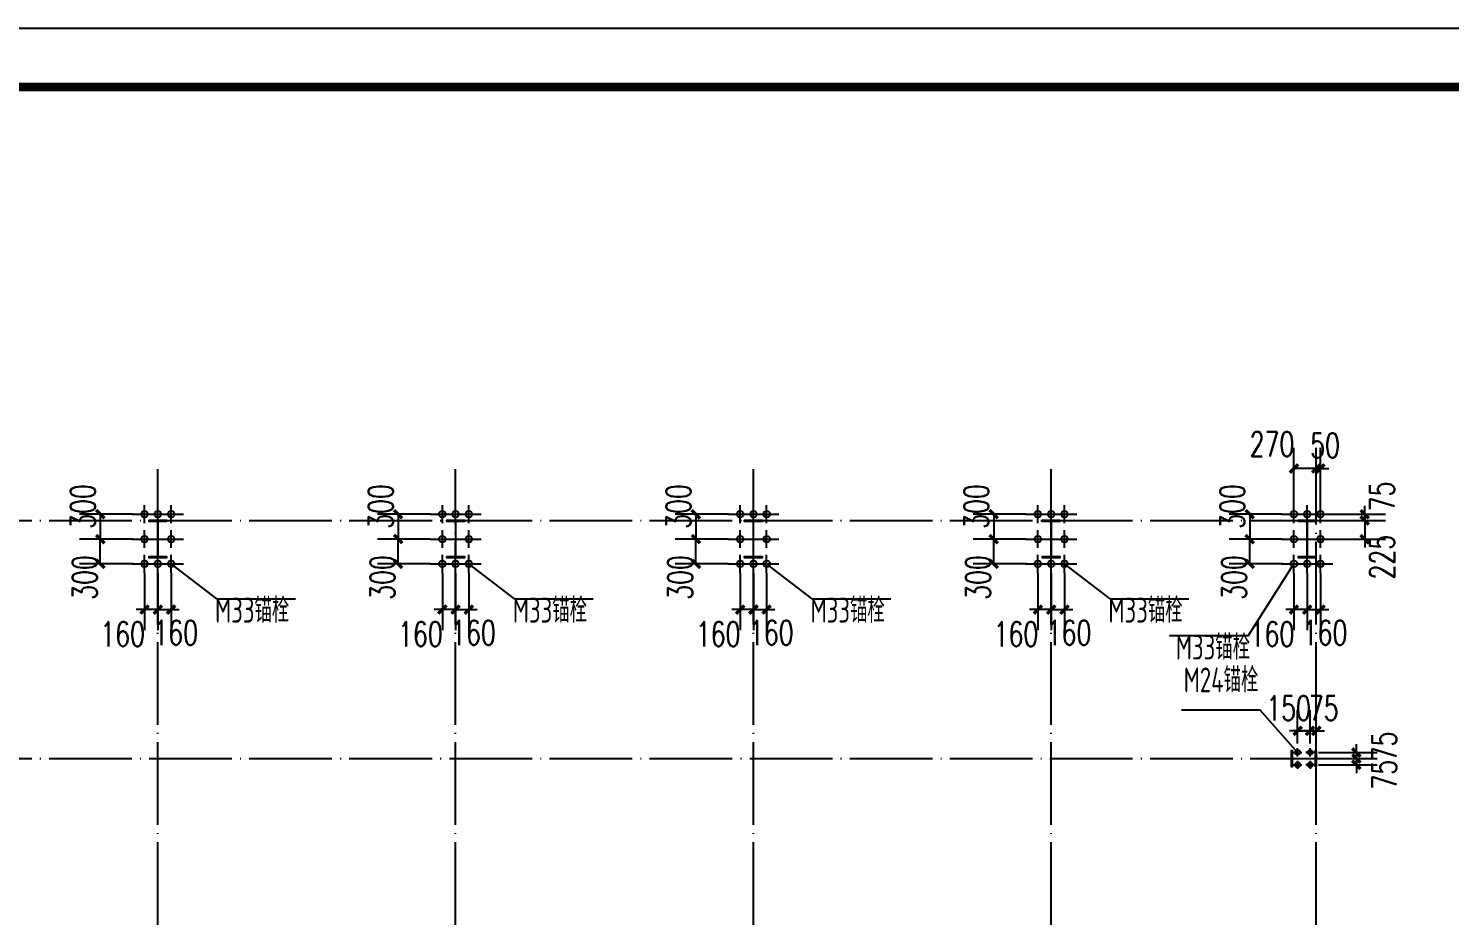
# Model space of a CAD drawing. Extents: x -33967 to 1773478, y -1022458 to -784650.
# Drawn here: x 561714 to 596076, y -959912 to -938458 of the extents above; entities that cross this region are included whole.
import ezdxf
from ezdxf.enums import TextEntityAlignment as Align

# ---------------------------------------------------------------- set-up
doc = ezdxf.new("R2010")
doc.units = 0
doc.header["$LTSCALE"] = 1000
doc.header["$MEASUREMENT"] = 0
doc.linetypes.add('DOTE', pattern=[2.42, 2, -0.2, 0.02, -0.2])
for name, color, linetype in [('AXIS', 3, 'Continuous'), ('DOTE', 1, 'DOTE'), ('GZ', 50, 'Continuous'), ('PUB_TITLE', 4, 'Continuous'), ('TEXT', 7, 'Continuous')]:
    doc.layers.add(name, color=color, linetype=linetype)
doc.styles.add('_TCH_DIM_T3', font='SIMPLEX', dxfattribs={"width": 0.705882, "bigfont": 'GBCBIG'})
doc.styles.add('TSSD_Label', font='tssdeng.shx', dxfattribs={"width": 0.7, "bigfont": 'hztxt.shx'})
doc.dimstyles.new('TCH-200-2', dxfattribs={"dimtxt": 595, "dimasz": 200, "dimexe": 500, "dimexo": 600, "dimgap": 252.5, "dimtad": 1, "dimdec": 0, "dimlfac": 0.5, "dimzin": 0, "dimdsep": 46, "dimtxsty": '_TCH_DIM_T3', "dimblk": 'ARCHTICK', "dimcen": 0.09, "dimclrd": 124, "dimclre": 124, "dimclrt": 7, "dimazin": 2, "dimtfac": 1, "dimtdec": 0, "dimtix": 1, "dimtmove": 2, "dimatfit": 3, "dimfxl": 1, "dimtolj": 1, "dimtzin": 0, "dimarcsym": 0})

# ---------------------------------------------------------------- blocks, each defined once
blk = doc.blocks.new('_ArchTick')
at = {"color": 0, "linetype": 'ByBlock', "const_width": 0.4}
blk.add_lwpolyline([(-0.5, -0.5), (0.5, 0.5)], dxfattribs=at)
blk = doc.blocks.new('*D1529')
at = {"color": 124, "linetype": 'ByBlock', "lineweight": -2, "transparency": 16777216}
for p, q in [((564240, -950807), (562953, -950807)), ((563453, -951407), (563453, -950807)), ((564243, -951407), (562953, -951407))]:
    blk.add_line(p, q, dxfattribs=at)
at = {"layer": 'Defpoints', "color": 0, "linetype": 'ByBlock', "transparency": 16777216}
for p in [(563453, -950807), (564840, -950807), (564843, -951407)]:
    blk.add_point(p, dxfattribs=at)
at = {"color": 124, "linetype": 'ByBlock', "lineweight": -2, "transparency": 16777216, "xscale": 200, "yscale": 200, "zscale": 200}
for p, rotation in [((563453, -950807), 90), ((563453, -951407), 270)]:
    blk.add_blockref('_ArchTick', p, dxfattribs=dict(at, rotation=rotation))
at = {"color": 7, "linetype": 'ByBlock', "transparency": 16777216, "insert": (563075, -951737), "char_height": 595, "attachment_point": 5, "rotation": 90, "style": '_TCH_DIM_T3'}
blk.add_mtext('\\A1;300', dxfattribs=at)
blk = doc.blocks.new('*D1530')
at = {"color": 124, "linetype": 'ByBlock', "lineweight": -2, "transparency": 16777216}
for p, q in [((564843, -951632), (564843, -953013)), ((565163, -951632), (565163, -953013)), ((564843, -952513), (564643, -952513)), ((564843, -952513), (565163, -952513)), ((565163, -952513), (565363, -952513))]:
    blk.add_line(p, q, dxfattribs=at)
at = {"layer": 'Defpoints', "color": 0, "linetype": 'ByBlock', "transparency": 16777216}
for p in [(564843, -951032), (565163, -951032), (565163, -952513)]:
    blk.add_point(p, dxfattribs=at)
at = {"color": 124, "linetype": 'ByBlock', "lineweight": -2, "transparency": 16777216, "xscale": 200, "yscale": 200, "zscale": 200}
blk.add_blockref('_ArchTick', (564843, -952513), dxfattribs=at)
at = {"color": 124, "linetype": 'ByBlock', "lineweight": -2, "transparency": 16777216, "xscale": 200, "yscale": 200, "zscale": 200, "rotation": 180}
blk.add_blockref('_ArchTick', (565163, -952513), dxfattribs=at)
at = {"color": 7, "linetype": 'ByBlock', "transparency": 16777216, "insert": (565275, -953072), "char_height": 595, "attachment_point": 5, "style": '_TCH_DIM_T3'}
blk.add_mtext('\\A1;160', dxfattribs=at)
blk = doc.blocks.new('*D1531')
at = {"color": 124, "linetype": 'ByBlock', "lineweight": -2, "transparency": 16777216}
for p, q in [((564523, -951632), (564523, -953013)), ((564843, -951632), (564843, -953013)), ((564523, -952513), (564323, -952513)), ((564843, -952513), (564523, -952513)), ((564843, -952513), (565043, -952513))]:
    blk.add_line(p, q, dxfattribs=at)
at = {"layer": 'Defpoints', "color": 0, "linetype": 'ByBlock', "transparency": 16777216}
for p in [(564523, -951032), (564843, -951032), (564523, -952513)]:
    blk.add_point(p, dxfattribs=at)
at = {"color": 124, "linetype": 'ByBlock', "lineweight": -2, "transparency": 16777216, "xscale": 200, "yscale": 200, "zscale": 200}
blk.add_blockref('_ArchTick', (564523, -952513), dxfattribs=at)
at = {"color": 124, "linetype": 'ByBlock', "lineweight": -2, "transparency": 16777216, "xscale": 200, "yscale": 200, "zscale": 200, "rotation": 180}
blk.add_blockref('_ArchTick', (564843, -952513), dxfattribs=at)
at = {"color": 7, "linetype": 'ByBlock', "transparency": 16777216, "insert": (563992, -953104), "char_height": 595, "attachment_point": 5, "style": '_TCH_DIM_T3'}
blk.add_mtext('\\A1;160', dxfattribs=at)
blk = doc.blocks.new('*D1532')
at = {"color": 124, "linetype": 'ByBlock', "lineweight": -2, "transparency": 16777216}
for p, q in [((564240, -950207), (562953, -950207)), ((563453, -950207), (563453, -950807)), ((564240, -950807), (562953, -950807))]:
    blk.add_line(p, q, dxfattribs=at)
at = {"layer": 'Defpoints', "color": 0, "linetype": 'ByBlock', "transparency": 16777216}
for p in [(564840, -950207), (563453, -950807), (564840, -950807)]:
    blk.add_point(p, dxfattribs=at)
at = {"color": 124, "linetype": 'ByBlock', "lineweight": -2, "transparency": 16777216, "xscale": 200, "yscale": 200, "zscale": 200}
for p, rotation in [((563453, -950207), 90), ((563453, -950807), 270)]:
    blk.add_blockref('_ArchTick', p, dxfattribs=dict(at, rotation=rotation))
at = {"color": 7, "linetype": 'ByBlock', "transparency": 16777216, "insert": (563033, -950020), "char_height": 595, "attachment_point": 5, "rotation": 90, "style": '_TCH_DIM_T3'}
blk.add_mtext('\\A1;300', dxfattribs=at)
blk = doc.blocks.new('*D1503')
at = {"color": 124, "linetype": 'ByBlock', "lineweight": -2, "transparency": 16777216}
for p, q in [((571440, -950807), (570153, -950807)), ((570653, -951407), (570653, -950807)), ((571443, -951407), (570153, -951407))]:
    blk.add_line(p, q, dxfattribs=at)
at = {"layer": 'Defpoints', "color": 0, "linetype": 'ByBlock', "transparency": 16777216}
for p in [(570653, -950807), (572040, -950807), (572043, -951407)]:
    blk.add_point(p, dxfattribs=at)
at = {"color": 124, "linetype": 'ByBlock', "lineweight": -2, "transparency": 16777216, "xscale": 200, "yscale": 200, "zscale": 200}
for p, rotation in [((570653, -950807), 90), ((570653, -951407), 270)]:
    blk.add_blockref('_ArchTick', p, dxfattribs=dict(at, rotation=rotation))
at = {"color": 7, "linetype": 'ByBlock', "transparency": 16777216, "insert": (570275, -951737), "char_height": 595, "attachment_point": 5, "rotation": 90, "style": '_TCH_DIM_T3'}
blk.add_mtext('\\A1;300', dxfattribs=at)
blk = doc.blocks.new('*D1504')
at = {"color": 124, "linetype": 'ByBlock', "lineweight": -2, "transparency": 16777216}
for p, q in [((572043, -951632), (572043, -953013)), ((572363, -951632), (572363, -953013)), ((572043, -952513), (571843, -952513)), ((572043, -952513), (572363, -952513)), ((572363, -952513), (572563, -952513))]:
    blk.add_line(p, q, dxfattribs=at)
at = {"layer": 'Defpoints', "color": 0, "linetype": 'ByBlock', "transparency": 16777216}
for p in [(572043, -951032), (572363, -951032), (572363, -952513)]:
    blk.add_point(p, dxfattribs=at)
at = {"color": 124, "linetype": 'ByBlock', "lineweight": -2, "transparency": 16777216, "xscale": 200, "yscale": 200, "zscale": 200}
blk.add_blockref('_ArchTick', (572043, -952513), dxfattribs=at)
at = {"color": 124, "linetype": 'ByBlock', "lineweight": -2, "transparency": 16777216, "xscale": 200, "yscale": 200, "zscale": 200, "rotation": 180}
blk.add_blockref('_ArchTick', (572363, -952513), dxfattribs=at)
at = {"color": 7, "linetype": 'ByBlock', "transparency": 16777216, "insert": (572475, -953072), "char_height": 595, "attachment_point": 5, "style": '_TCH_DIM_T3'}
blk.add_mtext('\\A1;160', dxfattribs=at)
blk = doc.blocks.new('*D1505')
at = {"color": 124, "linetype": 'ByBlock', "lineweight": -2, "transparency": 16777216}
for p, q in [((571723, -951632), (571723, -953013)), ((572043, -951632), (572043, -953013)), ((571723, -952513), (571523, -952513)), ((572043, -952513), (571723, -952513)), ((572043, -952513), (572243, -952513))]:
    blk.add_line(p, q, dxfattribs=at)
at = {"layer": 'Defpoints', "color": 0, "linetype": 'ByBlock', "transparency": 16777216}
for p in [(571723, -951032), (572043, -951032), (571723, -952513)]:
    blk.add_point(p, dxfattribs=at)
at = {"color": 124, "linetype": 'ByBlock', "lineweight": -2, "transparency": 16777216, "xscale": 200, "yscale": 200, "zscale": 200}
blk.add_blockref('_ArchTick', (571723, -952513), dxfattribs=at)
at = {"color": 124, "linetype": 'ByBlock', "lineweight": -2, "transparency": 16777216, "xscale": 200, "yscale": 200, "zscale": 200, "rotation": 180}
blk.add_blockref('_ArchTick', (572043, -952513), dxfattribs=at)
at = {"color": 7, "linetype": 'ByBlock', "transparency": 16777216, "insert": (571192, -953104), "char_height": 595, "attachment_point": 5, "style": '_TCH_DIM_T3'}
blk.add_mtext('\\A1;160', dxfattribs=at)
blk = doc.blocks.new('*D1506')
at = {"color": 124, "linetype": 'ByBlock', "lineweight": -2, "transparency": 16777216}
for p, q in [((571440, -950207), (570153, -950207)), ((570653, -950207), (570653, -950807)), ((571440, -950807), (570153, -950807))]:
    blk.add_line(p, q, dxfattribs=at)
at = {"layer": 'Defpoints', "color": 0, "linetype": 'ByBlock', "transparency": 16777216}
for p in [(572040, -950207), (570653, -950807), (572040, -950807)]:
    blk.add_point(p, dxfattribs=at)
at = {"color": 124, "linetype": 'ByBlock', "lineweight": -2, "transparency": 16777216, "xscale": 200, "yscale": 200, "zscale": 200}
for p, rotation in [((570653, -950207), 90), ((570653, -950807), 270)]:
    blk.add_blockref('_ArchTick', p, dxfattribs=dict(at, rotation=rotation))
at = {"color": 7, "linetype": 'ByBlock', "transparency": 16777216, "insert": (570233, -950020), "char_height": 595, "attachment_point": 5, "rotation": 90, "style": '_TCH_DIM_T3'}
blk.add_mtext('\\A1;300', dxfattribs=at)
blk = doc.blocks.new('*D1525')
at = {"color": 124, "linetype": 'ByBlock', "lineweight": -2, "transparency": 16777216}
for p, q in [((578640, -950807), (577353, -950807)), ((577853, -951407), (577853, -950807)), ((578643, -951407), (577353, -951407))]:
    blk.add_line(p, q, dxfattribs=at)
at = {"layer": 'Defpoints', "color": 0, "linetype": 'ByBlock', "transparency": 16777216}
for p in [(577853, -950807), (579240, -950807), (579243, -951407)]:
    blk.add_point(p, dxfattribs=at)
at = {"color": 124, "linetype": 'ByBlock', "lineweight": -2, "transparency": 16777216, "xscale": 200, "yscale": 200, "zscale": 200}
for p, rotation in [((577853, -950807), 90), ((577853, -951407), 270)]:
    blk.add_blockref('_ArchTick', p, dxfattribs=dict(at, rotation=rotation))
at = {"color": 7, "linetype": 'ByBlock', "transparency": 16777216, "insert": (577475, -951737), "char_height": 595, "attachment_point": 5, "rotation": 90, "style": '_TCH_DIM_T3'}
blk.add_mtext('\\A1;300', dxfattribs=at)
blk = doc.blocks.new('*D1526')
at = {"color": 124, "linetype": 'ByBlock', "lineweight": -2, "transparency": 16777216}
for p, q in [((579243, -951632), (579243, -953013)), ((579563, -951632), (579563, -953013)), ((579243, -952513), (579043, -952513)), ((579243, -952513), (579563, -952513)), ((579563, -952513), (579763, -952513))]:
    blk.add_line(p, q, dxfattribs=at)
at = {"layer": 'Defpoints', "color": 0, "linetype": 'ByBlock', "transparency": 16777216}
for p in [(579243, -951032), (579563, -951032), (579563, -952513)]:
    blk.add_point(p, dxfattribs=at)
at = {"color": 124, "linetype": 'ByBlock', "lineweight": -2, "transparency": 16777216, "xscale": 200, "yscale": 200, "zscale": 200}
blk.add_blockref('_ArchTick', (579243, -952513), dxfattribs=at)
at = {"color": 124, "linetype": 'ByBlock', "lineweight": -2, "transparency": 16777216, "xscale": 200, "yscale": 200, "zscale": 200, "rotation": 180}
blk.add_blockref('_ArchTick', (579563, -952513), dxfattribs=at)
at = {"color": 7, "linetype": 'ByBlock', "transparency": 16777216, "insert": (579675, -953072), "char_height": 595, "attachment_point": 5, "style": '_TCH_DIM_T3'}
blk.add_mtext('\\A1;160', dxfattribs=at)
blk = doc.blocks.new('*D1527')
at = {"color": 124, "linetype": 'ByBlock', "lineweight": -2, "transparency": 16777216}
for p, q in [((578923, -951632), (578923, -953013)), ((579243, -951632), (579243, -953013)), ((578923, -952513), (578723, -952513)), ((579243, -952513), (578923, -952513)), ((579243, -952513), (579443, -952513))]:
    blk.add_line(p, q, dxfattribs=at)
at = {"layer": 'Defpoints', "color": 0, "linetype": 'ByBlock', "transparency": 16777216}
for p in [(578923, -951032), (579243, -951032), (578923, -952513)]:
    blk.add_point(p, dxfattribs=at)
at = {"color": 124, "linetype": 'ByBlock', "lineweight": -2, "transparency": 16777216, "xscale": 200, "yscale": 200, "zscale": 200}
blk.add_blockref('_ArchTick', (578923, -952513), dxfattribs=at)
at = {"color": 124, "linetype": 'ByBlock', "lineweight": -2, "transparency": 16777216, "xscale": 200, "yscale": 200, "zscale": 200, "rotation": 180}
blk.add_blockref('_ArchTick', (579243, -952513), dxfattribs=at)
at = {"color": 7, "linetype": 'ByBlock', "transparency": 16777216, "insert": (578392, -953104), "char_height": 595, "attachment_point": 5, "style": '_TCH_DIM_T3'}
blk.add_mtext('\\A1;160', dxfattribs=at)
blk = doc.blocks.new('*D1528')
at = {"color": 124, "linetype": 'ByBlock', "lineweight": -2, "transparency": 16777216}
for p, q in [((578640, -950207), (577353, -950207)), ((577853, -950207), (577853, -950807)), ((578640, -950807), (577353, -950807))]:
    blk.add_line(p, q, dxfattribs=at)
at = {"layer": 'Defpoints', "color": 0, "linetype": 'ByBlock', "transparency": 16777216}
for p in [(579240, -950207), (577853, -950807), (579240, -950807)]:
    blk.add_point(p, dxfattribs=at)
at = {"color": 124, "linetype": 'ByBlock', "lineweight": -2, "transparency": 16777216, "xscale": 200, "yscale": 200, "zscale": 200}
for p, rotation in [((577853, -950207), 90), ((577853, -950807), 270)]:
    blk.add_blockref('_ArchTick', p, dxfattribs=dict(at, rotation=rotation))
at = {"color": 7, "linetype": 'ByBlock', "transparency": 16777216, "insert": (577433, -950020), "char_height": 595, "attachment_point": 5, "rotation": 90, "style": '_TCH_DIM_T3'}
blk.add_mtext('\\A1;300', dxfattribs=at)
blk = doc.blocks.new('*D1507')
at = {"color": 124, "linetype": 'ByBlock', "lineweight": -2, "transparency": 16777216}
for p, q in [((585840, -950807), (584553, -950807)), ((585053, -951407), (585053, -950807)), ((585843, -951407), (584553, -951407))]:
    blk.add_line(p, q, dxfattribs=at)
at = {"layer": 'Defpoints', "color": 0, "linetype": 'ByBlock', "transparency": 16777216}
for p in [(585053, -950807), (586440, -950807), (586443, -951407)]:
    blk.add_point(p, dxfattribs=at)
at = {"color": 124, "linetype": 'ByBlock', "lineweight": -2, "transparency": 16777216, "xscale": 200, "yscale": 200, "zscale": 200}
for p, rotation in [((585053, -950807), 90), ((585053, -951407), 270)]:
    blk.add_blockref('_ArchTick', p, dxfattribs=dict(at, rotation=rotation))
at = {"color": 7, "linetype": 'ByBlock', "transparency": 16777216, "insert": (584675, -951737), "char_height": 595, "attachment_point": 5, "rotation": 90, "style": '_TCH_DIM_T3'}
blk.add_mtext('\\A1;300', dxfattribs=at)
blk = doc.blocks.new('*D1508')
at = {"color": 124, "linetype": 'ByBlock', "lineweight": -2, "transparency": 16777216}
for p, q in [((586443, -951632), (586443, -953013)), ((586763, -951632), (586763, -953013)), ((586443, -952513), (586243, -952513)), ((586443, -952513), (586763, -952513)), ((586763, -952513), (586963, -952513))]:
    blk.add_line(p, q, dxfattribs=at)
at = {"layer": 'Defpoints', "color": 0, "linetype": 'ByBlock', "transparency": 16777216}
for p in [(586443, -951032), (586763, -951032), (586763, -952513)]:
    blk.add_point(p, dxfattribs=at)
at = {"color": 124, "linetype": 'ByBlock', "lineweight": -2, "transparency": 16777216, "xscale": 200, "yscale": 200, "zscale": 200}
blk.add_blockref('_ArchTick', (586443, -952513), dxfattribs=at)
at = {"color": 124, "linetype": 'ByBlock', "lineweight": -2, "transparency": 16777216, "xscale": 200, "yscale": 200, "zscale": 200, "rotation": 180}
blk.add_blockref('_ArchTick', (586763, -952513), dxfattribs=at)
at = {"color": 7, "linetype": 'ByBlock', "transparency": 16777216, "insert": (586875, -953072), "char_height": 595, "attachment_point": 5, "style": '_TCH_DIM_T3'}
blk.add_mtext('\\A1;160', dxfattribs=at)
blk = doc.blocks.new('*D1509')
at = {"color": 124, "linetype": 'ByBlock', "lineweight": -2, "transparency": 16777216}
for p, q in [((586123, -951632), (586123, -953013)), ((586443, -951632), (586443, -953013)), ((586123, -952513), (585923, -952513)), ((586443, -952513), (586123, -952513)), ((586443, -952513), (586643, -952513))]:
    blk.add_line(p, q, dxfattribs=at)
at = {"layer": 'Defpoints', "color": 0, "linetype": 'ByBlock', "transparency": 16777216}
for p in [(586123, -951032), (586443, -951032), (586123, -952513)]:
    blk.add_point(p, dxfattribs=at)
at = {"color": 124, "linetype": 'ByBlock', "lineweight": -2, "transparency": 16777216, "xscale": 200, "yscale": 200, "zscale": 200}
blk.add_blockref('_ArchTick', (586123, -952513), dxfattribs=at)
at = {"color": 124, "linetype": 'ByBlock', "lineweight": -2, "transparency": 16777216, "xscale": 200, "yscale": 200, "zscale": 200, "rotation": 180}
blk.add_blockref('_ArchTick', (586443, -952513), dxfattribs=at)
at = {"color": 7, "linetype": 'ByBlock', "transparency": 16777216, "insert": (585592, -953104), "char_height": 595, "attachment_point": 5, "style": '_TCH_DIM_T3'}
blk.add_mtext('\\A1;160', dxfattribs=at)
blk = doc.blocks.new('*D1510')
at = {"color": 124, "linetype": 'ByBlock', "lineweight": -2, "transparency": 16777216}
for p, q in [((585840, -950207), (584553, -950207)), ((585053, -950207), (585053, -950807)), ((585840, -950807), (584553, -950807))]:
    blk.add_line(p, q, dxfattribs=at)
at = {"layer": 'Defpoints', "color": 0, "linetype": 'ByBlock', "transparency": 16777216}
for p in [(586440, -950207), (585053, -950807), (586440, -950807)]:
    blk.add_point(p, dxfattribs=at)
at = {"color": 124, "linetype": 'ByBlock', "lineweight": -2, "transparency": 16777216, "xscale": 200, "yscale": 200, "zscale": 200}
for p, rotation in [((585053, -950207), 90), ((585053, -950807), 270)]:
    blk.add_blockref('_ArchTick', p, dxfattribs=dict(at, rotation=rotation))
at = {"color": 7, "linetype": 'ByBlock', "transparency": 16777216, "insert": (584633, -950020), "char_height": 595, "attachment_point": 5, "rotation": 90, "style": '_TCH_DIM_T3'}
blk.add_mtext('\\A1;300', dxfattribs=at)
blk = doc.blocks.new('*D1511')
at = {"color": 124, "linetype": 'ByBlock', "lineweight": -2, "transparency": 16777216}
for p, q in [((592030, -950807), (590743, -950807)), ((591243, -951407), (591243, -950807)), ((592033, -951407), (590743, -951407))]:
    blk.add_line(p, q, dxfattribs=at)
at = {"layer": 'Defpoints', "color": 0, "linetype": 'ByBlock', "transparency": 16777216}
for p in [(591243, -950807), (592630, -950807), (592633, -951407)]:
    blk.add_point(p, dxfattribs=at)
at = {"color": 124, "linetype": 'ByBlock', "lineweight": -2, "transparency": 16777216, "xscale": 200, "yscale": 200, "zscale": 200}
for p, rotation in [((591243, -950807), 90), ((591243, -951407), 270)]:
    blk.add_blockref('_ArchTick', p, dxfattribs=dict(at, rotation=rotation))
at = {"color": 7, "linetype": 'ByBlock', "transparency": 16777216, "insert": (590865, -951737), "char_height": 595, "attachment_point": 5, "rotation": 90, "style": '_TCH_DIM_T3'}
blk.add_mtext('\\A1;300', dxfattribs=at)
blk = doc.blocks.new('*D1512')
at = {"color": 124, "linetype": 'ByBlock', "lineweight": -2, "transparency": 16777216}
for p, q in [((592633, -951632), (592633, -953013)), ((592953, -951632), (592953, -953013)), ((592633, -952513), (592433, -952513)), ((592633, -952513), (592953, -952513)), ((592953, -952513), (593153, -952513))]:
    blk.add_line(p, q, dxfattribs=at)
at = {"layer": 'Defpoints', "color": 0, "linetype": 'ByBlock', "transparency": 16777216}
for p in [(592633, -951032), (592953, -951032), (592953, -952513)]:
    blk.add_point(p, dxfattribs=at)
at = {"color": 124, "linetype": 'ByBlock', "lineweight": -2, "transparency": 16777216, "xscale": 200, "yscale": 200, "zscale": 200}
blk.add_blockref('_ArchTick', (592633, -952513), dxfattribs=at)
at = {"color": 124, "linetype": 'ByBlock', "lineweight": -2, "transparency": 16777216, "xscale": 200, "yscale": 200, "zscale": 200, "rotation": 180}
blk.add_blockref('_ArchTick', (592953, -952513), dxfattribs=at)
at = {"color": 7, "linetype": 'ByBlock', "transparency": 16777216, "insert": (593065, -953072), "char_height": 595, "attachment_point": 5, "style": '_TCH_DIM_T3'}
blk.add_mtext('\\A1;160', dxfattribs=at)
blk = doc.blocks.new('*D1513')
at = {"color": 124, "linetype": 'ByBlock', "lineweight": -2, "transparency": 16777216}
for p, q in [((592313, -951632), (592313, -953013)), ((592633, -951632), (592633, -953013)), ((592313, -952513), (592113, -952513)), ((592633, -952513), (592313, -952513)), ((592633, -952513), (592833, -952513))]:
    blk.add_line(p, q, dxfattribs=at)
at = {"layer": 'Defpoints', "color": 0, "linetype": 'ByBlock', "transparency": 16777216}
for p in [(592313, -951032), (592633, -951032), (592313, -952513)]:
    blk.add_point(p, dxfattribs=at)
at = {"color": 124, "linetype": 'ByBlock', "lineweight": -2, "transparency": 16777216, "xscale": 200, "yscale": 200, "zscale": 200}
blk.add_blockref('_ArchTick', (592313, -952513), dxfattribs=at)
at = {"color": 124, "linetype": 'ByBlock', "lineweight": -2, "transparency": 16777216, "xscale": 200, "yscale": 200, "zscale": 200, "rotation": 180}
blk.add_blockref('_ArchTick', (592633, -952513), dxfattribs=at)
at = {"color": 7, "linetype": 'ByBlock', "transparency": 16777216, "insert": (591782, -953104), "char_height": 595, "attachment_point": 5, "style": '_TCH_DIM_T3'}
blk.add_mtext('\\A1;160', dxfattribs=at)
blk = doc.blocks.new('*D1514')
at = {"color": 124, "linetype": 'ByBlock', "lineweight": -2, "transparency": 16777216}
for p, q in [((592030, -950207), (590743, -950207)), ((591243, -950207), (591243, -950807)), ((592030, -950807), (590743, -950807))]:
    blk.add_line(p, q, dxfattribs=at)
at = {"layer": 'Defpoints', "color": 0, "linetype": 'ByBlock', "transparency": 16777216}
for p in [(592630, -950207), (591243, -950807), (592630, -950807)]:
    blk.add_point(p, dxfattribs=at)
at = {"color": 124, "linetype": 'ByBlock', "lineweight": -2, "transparency": 16777216, "xscale": 200, "yscale": 200, "zscale": 200}
for p, rotation in [((591243, -950207), 90), ((591243, -950807), 270)]:
    blk.add_blockref('_ArchTick', p, dxfattribs=dict(at, rotation=rotation))
at = {"color": 7, "linetype": 'ByBlock', "transparency": 16777216, "insert": (590823, -950020), "char_height": 595, "attachment_point": 5, "rotation": 90, "style": '_TCH_DIM_T3'}
blk.add_mtext('\\A1;300', dxfattribs=at)
blk = doc.blocks.new('*D1515')
at = {"color": 124, "linetype": 'ByBlock', "lineweight": -2, "transparency": 16777216}
for p, q in [((593236, -950356), (594524, -950356)), ((594024, -950356), (594024, -950156)), ((594024, -950356), (594024, -950807)), ((593236, -950807), (594524, -950807)), ((594024, -950807), (594024, -951007))]:
    blk.add_line(p, q, dxfattribs=at)
at = {"layer": 'Defpoints', "color": 0, "linetype": 'ByBlock', "transparency": 16777216}
for p in [(592636, -950356), (592636, -950807), (594024, -950807)]:
    blk.add_point(p, dxfattribs=at)
at = {"color": 124, "linetype": 'ByBlock', "lineweight": -2, "transparency": 16777216, "xscale": 200, "yscale": 200, "zscale": 200}
for p, rotation in [((594024, -950356), 270), ((594024, -950807), 90)]:
    blk.add_blockref('_ArchTick', p, dxfattribs=dict(at, rotation=rotation))
at = {"color": 7, "linetype": 'ByBlock', "transparency": 16777216, "insert": (594443, -951244), "char_height": 595, "attachment_point": 5, "rotation": 90, "style": '_TCH_DIM_T3'}
blk.add_mtext('\\A1;225', dxfattribs=at)
blk = doc.blocks.new('*D1516')
at = {"color": 124, "linetype": 'ByBlock', "lineweight": -2, "transparency": 16777216}
for p, q in [((594024, -950207), (594024, -950007)), ((593236, -950207), (594524, -950207)), ((593236, -950356), (594524, -950356)), ((594024, -950207), (594024, -950356)), ((594024, -950356), (594024, -950556))]:
    blk.add_line(p, q, dxfattribs=at)
at = {"layer": 'Defpoints', "color": 0, "linetype": 'ByBlock', "transparency": 16777216}
for p in [(592636, -950207), (592636, -950356), (594024, -950356)]:
    blk.add_point(p, dxfattribs=at)
at = {"color": 124, "linetype": 'ByBlock', "lineweight": -2, "transparency": 16777216, "xscale": 200, "yscale": 200, "zscale": 200}
for p, rotation in [((594024, -950207), 270), ((594024, -950356), 90)]:
    blk.add_blockref('_ArchTick', p, dxfattribs=dict(at, rotation=rotation))
at = {"color": 7, "linetype": 'ByBlock', "transparency": 16777216, "insert": (594443, -949777), "char_height": 595, "attachment_point": 5, "rotation": 90, "style": '_TCH_DIM_T3'}
blk.add_mtext('\\A1;75', dxfattribs=at)
blk = doc.blocks.new('*D1517')
at = {"color": 124, "linetype": 'ByBlock', "lineweight": -2, "transparency": 16777216}
for p, q in [((592853, -949982), (592853, -948601)), ((592953, -949982), (592953, -948601)), ((592853, -949101), (592653, -949101)), ((592853, -949101), (592953, -949101)), ((592953, -949101), (593153, -949101))]:
    blk.add_line(p, q, dxfattribs=at)
at = {"layer": 'Defpoints', "color": 0, "linetype": 'ByBlock', "transparency": 16777216}
for p in [(592953, -949101), (592853, -950582), (592953, -950582)]:
    blk.add_point(p, dxfattribs=at)
at = {"color": 124, "linetype": 'ByBlock', "lineweight": -2, "transparency": 16777216, "xscale": 200, "yscale": 200, "zscale": 200}
blk.add_blockref('_ArchTick', (592853, -949101), dxfattribs=at)
at = {"color": 124, "linetype": 'ByBlock', "lineweight": -2, "transparency": 16777216, "xscale": 200, "yscale": 200, "zscale": 200, "rotation": 180}
blk.add_blockref('_ArchTick', (592953, -949101), dxfattribs=at)
at = {"color": 7, "linetype": 'ByBlock', "transparency": 16777216, "insert": (593065, -948542), "char_height": 595, "attachment_point": 5, "style": '_TCH_DIM_T3'}
blk.add_mtext('\\A1;50', dxfattribs=at)
blk = doc.blocks.new('*D1518')
at = {"color": 124, "linetype": 'ByBlock', "lineweight": -2, "transparency": 16777216}
for p, q in [((592313, -949982), (592313, -948601)), ((592853, -949982), (592853, -948601)), ((592853, -949101), (592313, -949101))]:
    blk.add_line(p, q, dxfattribs=at)
at = {"layer": 'Defpoints', "color": 0, "linetype": 'ByBlock', "transparency": 16777216}
for p in [(592313, -949101), (592313, -950582), (592853, -950582)]:
    blk.add_point(p, dxfattribs=at)
at = {"color": 124, "linetype": 'ByBlock', "lineweight": -2, "transparency": 16777216, "xscale": 200, "yscale": 200, "zscale": 200, "rotation": 180}
blk.add_blockref('_ArchTick', (592313, -949101), dxfattribs=at)
at = {"color": 124, "linetype": 'ByBlock', "lineweight": -2, "transparency": 16777216, "xscale": 200, "yscale": 200, "zscale": 200}
blk.add_blockref('_ArchTick', (592853, -949101), dxfattribs=at)
at = {"color": 7, "linetype": 'ByBlock', "transparency": 16777216, "insert": (591782, -948510), "char_height": 595, "attachment_point": 5, "style": '_TCH_DIM_T3'}
blk.add_mtext('\\A1;270', dxfattribs=at)
blk = doc.blocks.new('*D1541')
at = {"color": 124, "linetype": 'ByBlock', "lineweight": -2, "transparency": 16777216}
for p, q in [((593823, -955966), (593823, -955766)), ((592908, -955966), (594323, -955966)), ((592908, -956116), (594323, -956116)), ((593823, -955966), (593823, -956116)), ((593823, -956116), (593823, -956316))]:
    blk.add_line(p, q, dxfattribs=at)
at = {"layer": 'Defpoints', "color": 0, "linetype": 'ByBlock', "transparency": 16777216}
for p in [(592308, -955966), (592308, -956116), (593823, -956116)]:
    blk.add_point(p, dxfattribs=at)
at = {"color": 124, "linetype": 'ByBlock', "lineweight": -2, "transparency": 16777216, "xscale": 200, "yscale": 200, "zscale": 200}
for p, rotation in [((593823, -955966), 270), ((593823, -956116), 90)]:
    blk.add_blockref('_ArchTick', p, dxfattribs=dict(at, rotation=rotation))
at = {"color": 7, "linetype": 'ByBlock', "transparency": 16777216, "insert": (594498, -955823), "char_height": 595, "attachment_point": 5, "rotation": 90, "style": '_TCH_DIM_T3'}
blk.add_mtext('\\A1;75', dxfattribs=at)
blk = doc.blocks.new('*D1542')
at = {"color": 124, "linetype": 'ByBlock', "lineweight": -2, "transparency": 16777216}
for p, q in [((593823, -956116), (593823, -955916)), ((592908, -956116), (594323, -956116)), ((592908, -956266), (594323, -956266)), ((593823, -956266), (593823, -956116)), ((593823, -956266), (593823, -956466))]:
    blk.add_line(p, q, dxfattribs=at)
at = {"layer": 'Defpoints', "color": 0, "linetype": 'ByBlock', "transparency": 16777216}
for p in [(592308, -956116), (592308, -956266), (593823, -956116)]:
    blk.add_point(p, dxfattribs=at)
at = {"color": 124, "linetype": 'ByBlock', "lineweight": -2, "transparency": 16777216, "xscale": 200, "yscale": 200, "zscale": 200}
for p, rotation in [((593823, -956116), 270), ((593823, -956266), 90)]:
    blk.add_blockref('_ArchTick', p, dxfattribs=dict(at, rotation=rotation))
at = {"color": 7, "linetype": 'ByBlock', "transparency": 16777216, "insert": (594498, -956505), "char_height": 595, "attachment_point": 5, "rotation": 90, "style": '_TCH_DIM_T3'}
blk.add_mtext('\\A1;75', dxfattribs=at)
blk = doc.blocks.new('*D1543')
at = {"color": 124, "linetype": 'ByBlock', "lineweight": -2, "transparency": 16777216}
for p, q in [((592703, -955752), (592703, -954945)), ((592853, -955752), (592853, -954945)), ((592703, -955445), (592503, -955445)), ((592853, -955445), (592703, -955445)), ((592853, -955445), (593053, -955445))]:
    blk.add_line(p, q, dxfattribs=at)
at = {"layer": 'Defpoints', "color": 0, "linetype": 'ByBlock', "transparency": 16777216}
for p in [(592703, -955445), (592703, -956352), (592853, -956352)]:
    blk.add_point(p, dxfattribs=at)
at = {"color": 124, "linetype": 'ByBlock', "lineweight": -2, "transparency": 16777216, "xscale": 200, "yscale": 200, "zscale": 200}
blk.add_blockref('_ArchTick', (592703, -955445), dxfattribs=at)
at = {"color": 124, "linetype": 'ByBlock', "lineweight": -2, "transparency": 16777216, "xscale": 200, "yscale": 200, "zscale": 200, "rotation": 180}
blk.add_blockref('_ArchTick', (592853, -955445), dxfattribs=at)
at = {"color": 7, "linetype": 'ByBlock', "transparency": 16777216, "insert": (593033, -954895), "char_height": 595, "attachment_point": 5, "style": '_TCH_DIM_T3'}
blk.add_mtext('\\A1;75', dxfattribs=at)
blk = doc.blocks.new('*D1544')
at = {"color": 124, "linetype": 'ByBlock', "lineweight": -2, "transparency": 16777216}
for p, q in [((592403, -955752), (592403, -954945)), ((592703, -955752), (592703, -954945)), ((592403, -955445), (592203, -955445)), ((592403, -955445), (592703, -955445)), ((592703, -955445), (592903, -955445))]:
    blk.add_line(p, q, dxfattribs=at)
at = {"layer": 'Defpoints', "color": 0, "linetype": 'ByBlock', "transparency": 16777216}
for p in [(592703, -955445), (592403, -956352), (592703, -956352)]:
    blk.add_point(p, dxfattribs=at)
at = {"color": 124, "linetype": 'ByBlock', "lineweight": -2, "transparency": 16777216, "xscale": 200, "yscale": 200, "zscale": 200}
blk.add_blockref('_ArchTick', (592403, -955445), dxfattribs=at)
at = {"color": 124, "linetype": 'ByBlock', "lineweight": -2, "transparency": 16777216, "xscale": 200, "yscale": 200, "zscale": 200, "rotation": 180}
blk.add_blockref('_ArchTick', (592703, -955445), dxfattribs=at)
at = {"color": 7, "linetype": 'ByBlock', "transparency": 16777216, "insert": (592183, -954895), "char_height": 595, "attachment_point": 5, "style": '_TCH_DIM_T3'}
blk.add_mtext('\\A1;150', dxfattribs=at)

msp = doc.modelspace()

# ---------------------------------------------------------------- linework, layer by layer
for centre, radius in [((564523.2, -950206.6), 80), ((564843.2, -950206.6), 80), ((565163.2, -950206.6), 80), ((571723.2, -950206.6), 80), ((572043.2, -950206.6), 80), ((572363.2, -950206.6), 80), ((578923.2, -950206.6), 80), ((579243.2, -950206.6), 80), ((579563.2, -950206.6), 80), ((586123.2, -950206.6), 80), ((586443.2, -950206.6), 80), ((586763.2, -950206.6), 80), ((592313.2, -950206.6), 80), ((592633.2, -950206.6), 80), ((592953.2, -950206.6), 80), ((564523.2, -950806.8), 80), ((565163.2, -950806.8), 80), ((571723.2, -950806.8), 80), ((572363.2, -950806.8), 80), ((578923.2, -950806.8), 80), ((579563.2, -950806.8), 80), ((586123.2, -950806.8), 80), ((586763.2, -950806.8), 80), ((592313.2, -950806.8), 80), ((592953.2, -950806.8), 80), ((564523.2, -951406.6), 80), ((564843.2, -951406.6), 80), ((565163.2, -951406.6), 80), ((571723.2, -951406.6), 80), ((572043.2, -951406.6), 80), ((572363.2, -951406.6), 80), ((578923.2, -951406.6), 80), ((579243.2, -951406.6), 80), ((579563.2, -951406.6), 80), ((586123.2, -951406.6), 80), ((586443.2, -951406.6), 80), ((586763.2, -951406.6), 80), ((592313.2, -951406.6), 80), ((592633.2, -951406.6), 80), ((592953.2, -951406.6), 80), ((592402.9, -955966.4), 58.5), ((592702.9, -955966.4), 58.5), ((592402.9, -956266.4), 58.5), ((592702.9, -956266.4), 58.5)]:
    msp.add_circle(centre, radius)
at = {"layer": 'AXIS'}
for p, q in [((564523.2, -950422.6), (564523.2, -949990.6)), ((564843.2, -950422.6), (564843.2, -949990.6)), ((565163.2, -950422.6), (565163.2, -949990.6)), ((571723.2, -950422.6), (571723.2, -949990.6)), ((572043.2, -950422.6), (572043.2, -949990.6)), ((572363.2, -950422.6), (572363.2, -949990.6)), ((578923.2, -950422.6), (578923.2, -949990.6)), ((579243.2, -950422.6), (579243.2, -949990.6)), ((579563.2, -950422.6), (579563.2, -949990.6)), ((586123.2, -950422.6), (586123.2, -949990.6)), ((586443.2, -950422.6), (586443.2, -949990.6)), ((586763.2, -950422.6), (586763.2, -949990.6)), ((592313.2, -950422.6), (592313.2, -949990.6)), ((592633.2, -950422.6), (592633.2, -949990.6)), ((592953.2, -950422.6), (592953.2, -949990.6)), ((564225.2, -950206.6), (565461.2, -950206.6)), ((571425.2, -950206.6), (572661.2, -950206.6)), ((578625.2, -950206.6), (579861.2, -950206.6)), ((585825.2, -950206.6), (587061.2, -950206.6)), ((592015.2, -950206.6), (593251.2, -950206.6)), ((564523.2, -951022.8), (564523.2, -950590.8)), ((565163.2, -951022.8), (565163.2, -950590.8)), ((571723.2, -951022.8), (571723.2, -950590.8)), ((572363.2, -951022.8), (572363.2, -950590.8)), ((578923.2, -951022.8), (578923.2, -950590.8)), ((579563.2, -951022.8), (579563.2, -950590.8)), ((586123.2, -951022.8), (586123.2, -950590.8)), ((586763.2, -951022.8), (586763.2, -950590.8)), ((592313.2, -951022.8), (592313.2, -950590.8)), ((592953.2, -951022.8), (592953.2, -950590.8)), ((564225.2, -950806.8), (565461.2, -950806.8)), ((571425.2, -950806.8), (572661.2, -950806.8)), ((578625.2, -950806.8), (579861.2, -950806.8)), ((585825.2, -950806.8), (587061.2, -950806.8)), ((592015.2, -950806.8), (593251.2, -950806.8)), ((564225.2, -951406.6), (565461.2, -951406.6)), ((564523.2, -951622.6), (564523.2, -951190.6)), ((564843.2, -951622.6), (564843.2, -951190.6)), ((565163.2, -951622.6), (565163.2, -951190.6)), ((566268.2, -952250.5), (565163.2, -951406.6)), ((571425.2, -951406.6), (572661.2, -951406.6)), ((571723.2, -951622.6), (571723.2, -951190.6)), ((572043.2, -951622.6), (572043.2, -951190.6)), ((572363.2, -951622.6), (572363.2, -951190.6)), ((573468.2, -952250.5), (572363.2, -951406.6)), ((578625.2, -951406.6), (579861.2, -951406.6)), ((578923.2, -951622.6), (578923.2, -951190.6)), ((579243.2, -951622.6), (579243.2, -951190.6)), ((579563.2, -951622.6), (579563.2, -951190.6)), ((580668.2, -952250.5), (579563.2, -951406.6)), ((585825.2, -951406.6), (587061.2, -951406.6)), ((586123.2, -951622.6), (586123.2, -951190.6)), ((586443.2, -951622.6), (586443.2, -951190.6)), ((586763.2, -951622.6), (586763.2, -951190.6)), ((587868.2, -952250.5), (586763.2, -951406.6)), ((591208.3, -953143.9), (592313.2, -951406.6)), ((592015.2, -951406.6), (593251.2, -951406.6)), ((592313.2, -951622.6), (592313.2, -951190.6)), ((592633.2, -951622.6), (592633.2, -951190.6)), ((592953.2, -951622.6), (592953.2, -951190.6)), ((566268.2, -952250.5), (568170, -952250.5)), ((573468.2, -952250.5), (575370, -952250.5)), ((580668.2, -952250.5), (582570, -952250.5)), ((587868.2, -952250.5), (589770, -952250.5)), ((591208.3, -953143.9), (589306.4, -953143.9)), ((589594.1, -954935), (591489.9, -954935)), ((591489.9, -954935), (592402.9, -955966.4)), ((592402.9, -956067.1), (592402.9, -955865.8)), ((592702.9, -956067.1), (592702.9, -955865.8)), ((592302.2, -955966.4), (592503.5, -955966.4)), ((592302.2, -956266.4), (592503.5, -956266.4)), ((592402.9, -956165.8), (592402.9, -956367.1)), ((592803.5, -955966.4), (592602.2, -955966.4)), ((592803.5, -956266.4), (592602.2, -956266.4)), ((592702.9, -956165.8), (592702.9, -956367.1))]:
    msp.add_line(p, q, dxfattribs=at)
at = {"layer": 'DOTE'}
for p, q in [((564843.2, -1006116.4), (564843.2, -949116.4)), ((572043.2, -1006116.4), (572043.2, -949116.4)), ((579243.2, -1006116.4), (579243.2, -949116.4)), ((586443.2, -1006116.4), (586443.2, -949116.4)), ((592853.2, -1006116.4), (592853.2, -949116.4)), ((535593.2, -950356.4), (594093.2, -950356.4)), ((535593.2, -956116.4), (594093.2, -956116.4))]:
    msp.add_line(p, q, dxfattribs=at)
at = {"layer": 'GZ'}
for points in [[(565063.2, -950356.4), (564623.2, -950356.4), (564623.2, -950376.4), (564829.5, -950376.4), (564837.2, -950386.4), (564837.2, -951227.1), (564829.5, -951236.4), (564623.2, -951236.4), (564623.2, -951256.4), (565063.2, -951256.4), (565063.2, -951236.4), (564857.2, -951236.4), (564849.2, -951227.5), (564849.2, -950386.4), (564857.2, -950376.4), (565063.2, -950376.4), (565063.2, -950356.4)], [(572263.2, -950356.4), (571823.2, -950356.4), (571823.2, -950376.4), (572029.5, -950376.4), (572037.2, -950386.4), (572037.2, -951227.1), (572029.5, -951236.4), (571823.2, -951236.4), (571823.2, -951256.4), (572263.2, -951256.4), (572263.2, -951236.4), (572057.2, -951236.4), (572049.2, -951227.5), (572049.2, -950386.4), (572057.2, -950376.4), (572263.2, -950376.4), (572263.2, -950356.4)], [(579463.2, -950356.4), (579023.2, -950356.4), (579023.2, -950376.4), (579229.5, -950376.4), (579237.2, -950386.4), (579237.2, -951227.1), (579229.5, -951236.4), (579023.2, -951236.4), (579023.2, -951256.4), (579463.2, -951256.4), (579463.2, -951236.4), (579257.2, -951236.4), (579249.2, -951227.5), (579249.2, -950386.4), (579257.2, -950376.4), (579463.2, -950376.4), (579463.2, -950356.4)], [(586663.2, -950356.4), (586223.2, -950356.4), (586223.2, -950376.4), (586429.5, -950376.4), (586437.2, -950386.4), (586437.2, -951227.1), (586429.5, -951236.4), (586223.2, -951236.4), (586223.2, -951256.4), (586663.2, -951256.4), (586663.2, -951236.4), (586457.2, -951236.4), (586449.2, -951227.5), (586449.2, -950386.4), (586457.2, -950376.4), (586663.2, -950376.4), (586663.2, -950356.4)], [(592853.2, -950356.4), (592413.2, -950356.4), (592413.2, -950376.4), (592619.5, -950376.4), (592627.2, -950386.4), (592627.2, -951227.1), (592619.5, -951236.4), (592413.2, -951236.4), (592413.2, -951256.4), (592853.2, -951256.4), (592853.2, -951236.4), (592647.2, -951236.4), (592639.2, -951227.4), (592639.2, -950386.4), (592647.2, -950376.4), (592853.2, -950376.4), (592853.2, -950356.4)], [(592853.2, -955916.4), (592853.2, -956316.4), (592833.2, -956316.4), (592833.2, -956130.1), (592823.2, -956122.4), (592282.5, -956122.4), (592273.2, -956130.1), (592273.2, -956316.4), (592253.2, -956316.4), (592253.2, -955916.4), (592273.2, -955916.4), (592273.2, -956102.4), (592282.2, -956110.4), (592823.2, -956110.4), (592833.2, -956102.4), (592833.2, -955916.4), (592853.2, -955916.4)]]:
    msp.add_lwpolyline(points, close=True, dxfattribs=at)
at = {"layer": 'PUB_TITLE'}
msp.add_lwpolyline([(521646, -1022458.4), (640446, -1022458.4), (640446, -938458.4), (521646, -938458.4)], close=True, dxfattribs=at)
at = {"layer": 'PUB_TITLE', "const_width": 212.1}
msp.add_lwpolyline([(524466.3, -1021044.2), (524466.3, -939872.6), (638446, -939872.6), (638446, -1021044.2)], close=True, dxfattribs=at)

# ---------------------------------------------------------------- texts
at = {"layer": 'TEXT', "style": 'TSSD_Label', "width": 0.7}
for s, p in [('M33锚栓', (567123, -953007.7)), ('M33锚栓', (574323, -953007.7)), ('M33锚栓', (581523, -953007.7)), ('M33锚栓', (588723, -953007.7)), ('M33锚栓', (590353.4, -953901.2)), ('M24锚栓', (590549.6, -954692.7))]:
    msp.add_text(s, height=600, dxfattribs=at).set_placement(p, align=Align.BOTTOM_CENTER)

# ---------------------------------------------------------------- dimensions: what is measured, and where the dimension line sits
at = {"linetype": 'ByBlock'}
for base, p1, p2, picture, middle in [((592313.2, -949100.6), (592853.2, -950581.9), (592313.2, -950581.9), '*D1518', (591782.3, -948509.6)), ((564523.2, -952512.8), (564843.2, -951031.5), (564523.2, -951031.5), '*D1531', (563992.3, -953103.8)), ((571723.2, -952512.8), (572043.2, -951031.5), (571723.2, -951031.5), '*D1505', (571192.3, -953103.8)), ((578923.2, -952512.8), (579243.2, -951031.5), (578923.2, -951031.5), '*D1527', (578392.3, -953103.8)), ((586123.2, -952512.8), (586443.2, -951031.5), (586123.2, -951031.5), '*D1509', (585592.3, -953103.8)), ((592313.2, -952512.8), (592633.2, -951031.5), (592313.2, -951031.5), '*D1513', (591782.3, -953103.8))]:
    dim = msp.add_linear_dim(base=base, p1=p1, p2=p2, dimstyle='TCH-200-2', dxfattribs=at)
    dim.commit()
    dim.dimension.update_dxf_attribs({"geometry": picture, "text_midpoint": middle, "dimtype": 128})
for base, p1, p2, angle, picture, middle in [((592953.2, -949100.6), (592853.2, -950581.9), (592953.2, -950581.9), 180, '*D1517', (593065.3, -948541.8)), ((563452.7, -950806.7), (564840.2, -950206.6), (564840.2, -950806.7), 270, '*D1532', (563033, -950019.8)), ((570652.7, -950806.7), (572040.2, -950206.6), (572040.2, -950806.7), 270, '*D1506', (570233, -950019.8)), ((577852.7, -950806.7), (579240.2, -950206.6), (579240.2, -950806.7), 270, '*D1528', (577433, -950019.8)), ((585052.7, -950806.7), (586440.2, -950206.6), (586440.2, -950806.7), 270, '*D1510', (584633, -950019.8)), ((591242.7, -950806.7), (592630.2, -950206.6), (592630.2, -950806.7), 270, '*D1514', (590823, -950019.8)), ((594023.7, -950356.4), (592636.2, -950206.6), (592636.2, -950356.4), 270, '*D1516', (594443.5, -949777)), ((594023.7, -950806.7), (592636.2, -950356.4), (592636.2, -950806.7), 270, '*D1515', (594443.5, -951244.2)), ((563452.7, -950806.7), (564843.2, -951406.6), (564840.2, -950806.7), 90, '*D1529', (563075.3, -951736.8)), ((570652.7, -950806.7), (572043.2, -951406.6), (572040.2, -950806.7), 90, '*D1503', (570275.3, -951736.8)), ((577852.7, -950806.7), (579243.2, -951406.6), (579240.2, -950806.7), 90, '*D1525', (577475.3, -951736.8)), ((585052.7, -950806.7), (586443.2, -951406.6), (586440.2, -950806.7), 90, '*D1507', (584675.3, -951736.8)), ((591242.7, -950806.7), (592633.2, -951406.6), (592630.2, -950806.7), 90, '*D1511', (590865.3, -951736.7)), ((565163.2, -952512.8), (564843.2, -951031.5), (565163.2, -951031.5), 180, '*D1530', (565275.3, -953071.6)), ((572363.2, -952512.8), (572043.2, -951031.5), (572363.2, -951031.5), 180, '*D1504', (572475.3, -953071.6)), ((579563.2, -952512.8), (579243.2, -951031.5), (579563.2, -951031.5), 180, '*D1526', (579675.3, -953071.6)), ((586763.2, -952512.8), (586443.2, -951031.5), (586763.2, -951031.5), 180, '*D1508', (586875.3, -953071.6)), ((592953.2, -952512.8), (592633.2, -951031.5), (592953.2, -951031.5), 180, '*D1512', (593065.3, -953071.5)), ((592702.6, -955444.7), (592402.9, -956352), (592702.6, -956352), 180, '*D1544', (592182.9, -954894.7)), ((592702.6, -955444.7), (592852.6, -956352), (592702.6, -956352), 180, '*D1543', (593032.7, -954894.7)), ((593823.2, -956116.4), (592307.9, -955966.4), (592307.9, -956116.4), 90, '*D1541', (594497.6, -955823.1)), ((593823.2, -956116.4), (592307.9, -956266.4), (592307.9, -956116.4), 270, '*D1542', (594497.6, -956505.1))]:
    dim = msp.add_linear_dim(base=base, p1=p1, p2=p2, angle=angle, dimstyle='TCH-200-2', dxfattribs=at)
    dim.commit()
    dim.dimension.update_dxf_attribs({"geometry": picture, "text_midpoint": middle, "dimtype": 128})

doc.saveas('drawing.dxf')
